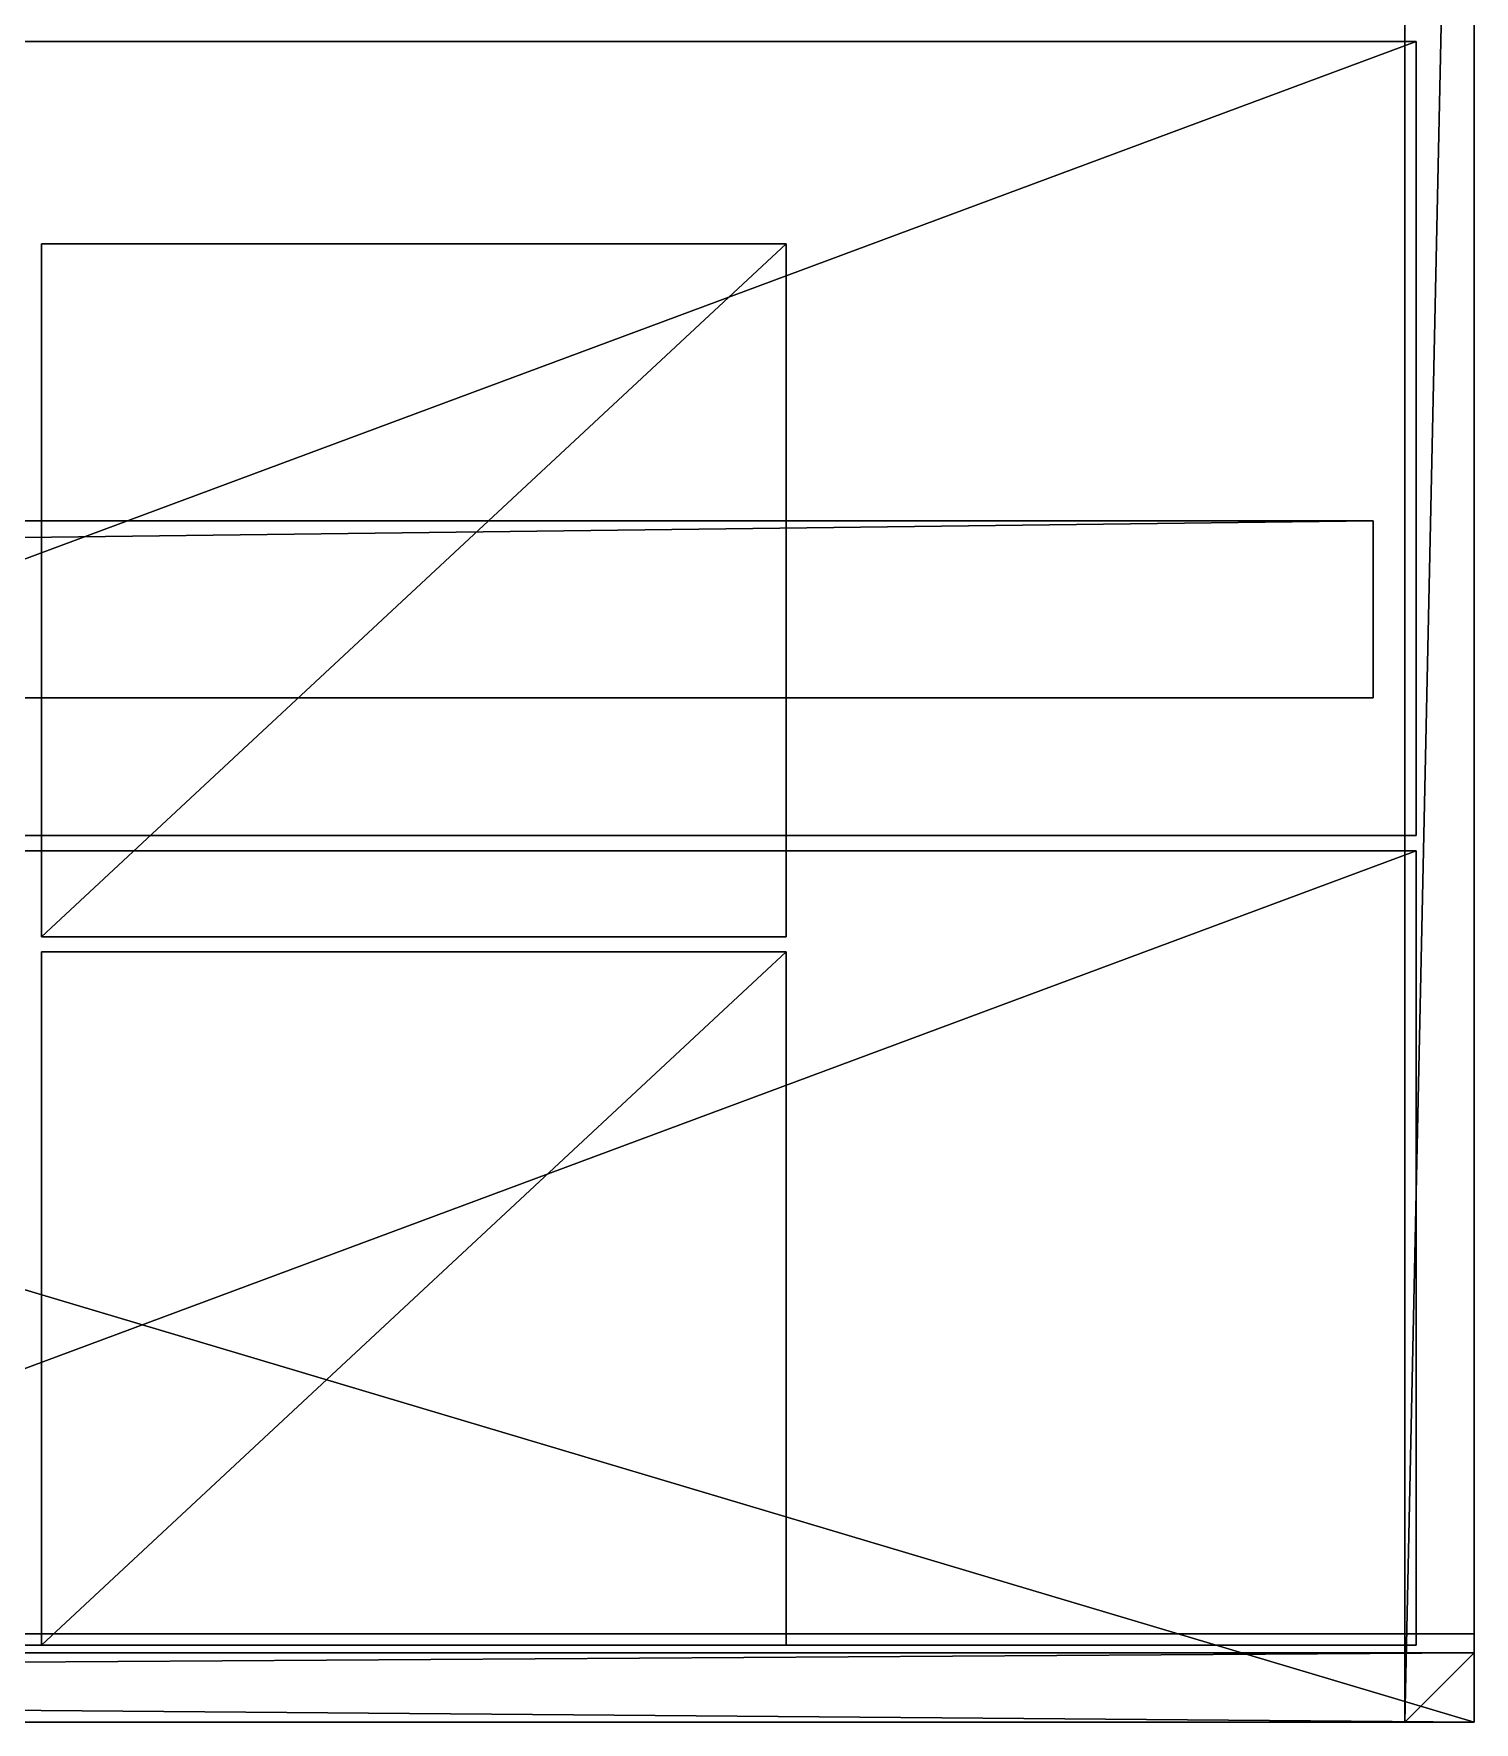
# Model space of a CAD drawing. Header units: millimetres. Extents: x -2700 to 8540, y -1280 to 1295.
# Drawn here: x 7401 to 8540, y -1280 to 55 of the extents above; entities that cross this region are included whole.
import ezdxf

# ---------------------------------------------------------------- set-up
doc = ezdxf.new("R2010")
doc.units = ezdxf.units.MM

msp = doc.modelspace()

# ---------------------------------------------------------------- linework, layer by layer
at = {"layer": 'CAD_75LAB'}
for points in [[(8540, -1280, 1090), (-40, -1280, 1090), (-40, 1280, 1090)], [(8540, 1280, 1090), (8540, -1280, 1090), (-40, 1280, 1090)], [(8540, -1280, 1180), (-40, 1280, 1180), (-40, -1280, 1180)], [(8540, 1280, 1180), (-40, 1280, 1180), (8540, -1280, 1180)], [(8485, -1280, 3775), (8485, 1280, 3720), (8485, -1280, 3720)], [(8485, -1280, 3775), (8485, 1280, 3775), (8485, 1280, 3720)], [(8540, 1280, 3720), (8485, -1280, 3720), (8485, 1280, 3720)], [(8540, 1280, 3720), (8540, -1280, 3720), (8485, -1280, 3720)], [(8540, 1280, 3775), (8485, 1280, 3775), (8485, -1280, 3775)], [(8540, 1280, 3775), (8485, -1280, 3775), (8540, -1280, 3775)], [(8540, -1280, 1180), (8540, -1280, 1090), (8540, 1280, 1090)], [(8540, -1280, 1180), (8540, 1280, 1090), (8540, 1280, 1180)], [(8540, -1280, 3775), (8540, -1280, 3720), (8540, 1280, 3720)], [(8540, -1280, 3775), (8540, 1280, 3720), (8540, 1280, 3775)], [(8494, 49, 1757), (8494, 49, 1183), (6806, 49, 1183)], [(8494, 49, 1757), (6806, 49, 1183), (6806, 49, 1757)], [(8494, 49, 1183), (6806, -579, 1183), (6806, 49, 1183)], [(8494, 49, 1183), (8494, -579, 1183), (6806, -579, 1183)], [(8494, 49, 1757), (6806, 49, 1757), (6806, -579, 1757)], [(8494, 49, 1757), (6806, -579, 1757), (8494, -579, 1757)], [(8494, -579, 1757), (8494, -579, 1183), (8494, 49, 1183)], [(8494, -579, 1757), (8494, 49, 1183), (8494, 49, 1757)], [(7407, -659, 2066), (7407, -111, 1763), (7407, -659, 1763)], [(7407, -659, 2066), (7407, -111, 2066), (7407, -111, 1763)], [(7996, -111, 1763), (7407, -111, 1763), (7407, -111, 2066)], [(7996, -111, 2066), (7996, -111, 1763), (7407, -111, 2066)], [(7996, -111, 1763), (7407, -659, 1763), (7407, -111, 1763)], [(7996, -111, 1763), (7996, -659, 1763), (7407, -659, 1763)], [(7996, -111, 2066), (7407, -111, 2066), (7407, -659, 2066)], [(7996, -111, 2066), (7407, -659, 2066), (7996, -659, 2066)], [(7407, -659, 2375), (7407, -111, 2072), (7407, -659, 2072)], [(7407, -659, 2375), (7407, -111, 2375), (7407, -111, 2072)], [(7996, -111, 2072), (7407, -111, 2072), (7407, -111, 2375)], [(7996, -111, 2375), (7996, -111, 2072), (7407, -111, 2375)], [(7996, -111, 2072), (7407, -659, 2072), (7407, -111, 2072)], [(7996, -111, 2072), (7996, -659, 2072), (7407, -659, 2072)], [(7996, -111, 2375), (7407, -111, 2375), (7407, -659, 2375)], [(7996, -111, 2375), (7407, -659, 2375), (7996, -659, 2375)], [(7407, -659, 2684), (7407, -111, 2381), (7407, -659, 2381)], [(7407, -659, 2684), (7407, -111, 2684), (7407, -111, 2381)], [(7996, -111, 2381), (7407, -111, 2381), (7407, -111, 2684)], [(7996, -111, 2684), (7996, -111, 2381), (7407, -111, 2684)], [(7996, -111, 2381), (7407, -659, 2381), (7407, -111, 2381)], [(7996, -111, 2381), (7996, -659, 2381), (7407, -659, 2381)], [(7996, -111, 2684), (7407, -111, 2684), (7407, -659, 2684)], [(7996, -111, 2684), (7407, -659, 2684), (7996, -659, 2684)], [(7407, -659, 2993), (7407, -111, 2690), (7407, -659, 2690)], [(7407, -659, 2993), (7407, -111, 2993), (7407, -111, 2690)], [(7996, -111, 2690), (7407, -111, 2690), (7407, -111, 2993)], [(7996, -111, 2993), (7996, -111, 2690), (7407, -111, 2993)], [(7996, -111, 2690), (7407, -659, 2690), (7407, -111, 2690)], [(7996, -111, 2690), (7996, -659, 2690), (7407, -659, 2690)], [(7996, -111, 2993), (7407, -111, 2993), (7407, -659, 2993)], [(7996, -111, 2993), (7407, -659, 2993), (7996, -659, 2993)], [(7407, -659, 3302), (7407, -111, 2999), (7407, -659, 2999)], [(7407, -659, 3302), (7407, -111, 3302), (7407, -111, 2999)], [(7996, -111, 2999), (7407, -111, 2999), (7407, -111, 3302)], [(7996, -111, 3302), (7996, -111, 2999), (7407, -111, 3302)], [(7996, -111, 2999), (7407, -659, 2999), (7407, -111, 2999)], [(7996, -111, 2999), (7996, -659, 2999), (7407, -659, 2999)], [(7996, -111, 3302), (7407, -111, 3302), (7407, -659, 3302)], [(7996, -111, 3302), (7407, -659, 3302), (7996, -659, 3302)], [(7996, -659, 2066), (7996, -659, 1763), (7996, -111, 1763)], [(7996, -659, 2066), (7996, -111, 1763), (7996, -111, 2066)], [(7996, -659, 2375), (7996, -659, 2072), (7996, -111, 2072)], [(7996, -659, 2375), (7996, -111, 2072), (7996, -111, 2375)], [(7996, -659, 2684), (7996, -659, 2381), (7996, -111, 2381)], [(7996, -659, 2684), (7996, -111, 2381), (7996, -111, 2684)], [(7996, -659, 2993), (7996, -659, 2690), (7996, -111, 2690)], [(7996, -659, 2993), (7996, -111, 2690), (7996, -111, 2993)], [(7996, -659, 3302), (7996, -659, 2999), (7996, -111, 2999)], [(7996, -659, 3302), (7996, -111, 2999), (7996, -111, 3302)], [(8460, -330, 840), (-2700, -330, 840), (-2700, -330, 1090)], [(8460, -330, 1090), (8460, -330, 840), (-2700, -330, 1090)], [(8460, -330, 840), (-2700, -470, 840), (-2700, -330, 840)], [(8460, -330, 840), (8460, -470, 840), (-2700, -470, 840)], [(8460, -330, 1090), (-2700, -330, 1090), (-2700, -470, 1090)], [(8460, -330, 1090), (-2700, -470, 1090), (8460, -470, 1090)], [(8460, -330, 1090), (8460, -470, 840), (8460, -330, 840)], [(8460, -470, 1090), (8460, -470, 840), (8460, -330, 1090)], [(8460, -470, 840), (-2700, -470, 1090), (-2700, -470, 840)], [(8460, -470, 1090), (-2700, -470, 1090), (8460, -470, 840)], [(8494, -579, 1757), (6806, -579, 1183), (8494, -579, 1183)], [(8494, -579, 1757), (6806, -579, 1757), (6806, -579, 1183)], [(8494, -591, 1757), (8494, -591, 1183), (6806, -591, 1183)], [(8494, -591, 1757), (6806, -591, 1183), (6806, -591, 1757)], [(8494, -591, 1183), (6806, -1219, 1183), (6806, -591, 1183)], [(8494, -591, 1183), (8494, -1219, 1183), (6806, -1219, 1183)], [(8494, -591, 1757), (6806, -591, 1757), (6806, -1219, 1757)], [(8494, -591, 1757), (6806, -1219, 1757), (8494, -1219, 1757)], [(8494, -1219, 1757), (8494, -1219, 1183), (8494, -591, 1183)], [(8494, -1219, 1757), (8494, -591, 1183), (8494, -591, 1757)], [(7996, -659, 1763), (7407, -659, 2066), (7407, -659, 1763)], [(7996, -659, 2066), (7407, -659, 2066), (7996, -659, 1763)], [(7996, -659, 2072), (7407, -659, 2375), (7407, -659, 2072)], [(7996, -659, 2375), (7407, -659, 2375), (7996, -659, 2072)], [(7996, -659, 2381), (7407, -659, 2684), (7407, -659, 2381)], [(7996, -659, 2684), (7407, -659, 2684), (7996, -659, 2381)], [(7996, -659, 2690), (7407, -659, 2993), (7407, -659, 2690)], [(7996, -659, 2993), (7407, -659, 2993), (7996, -659, 2690)], [(7996, -659, 2999), (7407, -659, 3302), (7407, -659, 2999)], [(7996, -659, 3302), (7407, -659, 3302), (7996, -659, 2999)], [(7407, -1219, 2066), (7407, -671, 1763), (7407, -1219, 1763)], [(7407, -1219, 2066), (7407, -671, 2066), (7407, -671, 1763)], [(7996, -671, 1763), (7407, -671, 1763), (7407, -671, 2066)], [(7996, -671, 2066), (7996, -671, 1763), (7407, -671, 2066)], [(7996, -671, 1763), (7407, -1219, 1763), (7407, -671, 1763)], [(7996, -671, 1763), (7996, -1219, 1763), (7407, -1219, 1763)], [(7996, -671, 2066), (7407, -671, 2066), (7407, -1219, 2066)], [(7996, -671, 2066), (7407, -1219, 2066), (7996, -1219, 2066)], [(7407, -1219, 2375), (7407, -671, 2072), (7407, -1219, 2072)], [(7407, -1219, 2375), (7407, -671, 2375), (7407, -671, 2072)], [(7996, -671, 2072), (7407, -671, 2072), (7407, -671, 2375)], [(7996, -671, 2375), (7996, -671, 2072), (7407, -671, 2375)], [(7996, -671, 2072), (7407, -1219, 2072), (7407, -671, 2072)], [(7996, -671, 2072), (7996, -1219, 2072), (7407, -1219, 2072)], [(7996, -671, 2375), (7407, -671, 2375), (7407, -1219, 2375)], [(7996, -671, 2375), (7407, -1219, 2375), (7996, -1219, 2375)], [(7407, -1219, 2684), (7407, -671, 2381), (7407, -1219, 2381)], [(7407, -1219, 2684), (7407, -671, 2684), (7407, -671, 2381)], [(7996, -671, 2381), (7407, -671, 2381), (7407, -671, 2684)], [(7996, -671, 2684), (7996, -671, 2381), (7407, -671, 2684)], [(7996, -671, 2381), (7407, -1219, 2381), (7407, -671, 2381)], [(7996, -671, 2381), (7996, -1219, 2381), (7407, -1219, 2381)], [(7996, -671, 2684), (7407, -671, 2684), (7407, -1219, 2684)], [(7996, -671, 2684), (7407, -1219, 2684), (7996, -1219, 2684)], [(7407, -1219, 2993), (7407, -671, 2690), (7407, -1219, 2690)], [(7407, -1219, 2993), (7407, -671, 2993), (7407, -671, 2690)], [(7996, -671, 2690), (7407, -671, 2690), (7407, -671, 2993)], [(7996, -671, 2993), (7996, -671, 2690), (7407, -671, 2993)], [(7996, -671, 2690), (7407, -1219, 2690), (7407, -671, 2690)], [(7996, -671, 2690), (7996, -1219, 2690), (7407, -1219, 2690)], [(7996, -671, 2993), (7407, -671, 2993), (7407, -1219, 2993)], [(7996, -671, 2993), (7407, -1219, 2993), (7996, -1219, 2993)], [(7407, -1219, 3302), (7407, -671, 2999), (7407, -1219, 2999)], [(7407, -1219, 3302), (7407, -671, 3302), (7407, -671, 2999)], [(7996, -671, 2999), (7407, -671, 2999), (7407, -671, 3302)], [(7996, -671, 3302), (7996, -671, 2999), (7407, -671, 3302)], [(7996, -671, 2999), (7407, -1219, 2999), (7407, -671, 2999)], [(7996, -671, 2999), (7996, -1219, 2999), (7407, -1219, 2999)], [(7996, -671, 3302), (7407, -671, 3302), (7407, -1219, 3302)], [(7996, -671, 3302), (7407, -1219, 3302), (7996, -1219, 3302)], [(7996, -1219, 2066), (7996, -1219, 1763), (7996, -671, 1763)], [(7996, -1219, 2066), (7996, -671, 1763), (7996, -671, 2066)], [(7996, -1219, 2375), (7996, -1219, 2072), (7996, -671, 2072)], [(7996, -1219, 2375), (7996, -671, 2072), (7996, -671, 2375)], [(7996, -1219, 2684), (7996, -1219, 2381), (7996, -671, 2381)], [(7996, -1219, 2684), (7996, -671, 2381), (7996, -671, 2684)], [(7996, -1219, 2993), (7996, -1219, 2690), (7996, -671, 2690)], [(7996, -1219, 2993), (7996, -671, 2690), (7996, -671, 2993)], [(7996, -1219, 3302), (7996, -1219, 2999), (7996, -671, 2999)], [(7996, -1219, 3302), (7996, -671, 2999), (7996, -671, 3302)], [(8540, -1210, 1180), (-40, -1210, 1180), (-40, -1210, 1250)], [(8540, -1210, 1250), (8540, -1210, 1180), (-40, -1210, 1250)], [(8540, -1280, 1180), (-40, -1280, 1180), (-40, -1210, 1180)], [(8540, -1210, 1180), (8540, -1280, 1180), (-40, -1210, 1180)], [(8540, -1280, 1250), (-40, -1210, 1250), (-40, -1280, 1250)], [(8540, -1210, 1250), (-40, -1210, 1250), (8540, -1280, 1250)], [(8540, -1280, 1250), (8540, -1280, 1180), (8540, -1210, 1180)], [(8540, -1280, 1250), (8540, -1210, 1180), (8540, -1210, 1250)], [(8540, -1225, 3775), (8540, -1225, 3720), (-40, -1225, 3720)], [(8540, -1225, 3775), (-40, -1225, 3720), (-40, -1225, 3775)], [(8540, -1225, 3720), (-40, -1280, 3720), (-40, -1225, 3720)], [(8540, -1225, 3720), (8540, -1280, 3720), (-40, -1280, 3720)], [(8540, -1225, 3775), (-40, -1225, 3775), (-40, -1280, 3775)], [(8540, -1225, 3775), (-40, -1280, 3775), (8540, -1280, 3775)], [(8494, -1219, 1757), (6806, -1219, 1183), (8494, -1219, 1183)], [(8494, -1219, 1757), (6806, -1219, 1757), (6806, -1219, 1183)], [(7996, -1219, 1763), (7407, -1219, 2066), (7407, -1219, 1763)], [(7996, -1219, 2066), (7407, -1219, 2066), (7996, -1219, 1763)], [(7996, -1219, 2072), (7407, -1219, 2375), (7407, -1219, 2072)], [(7996, -1219, 2375), (7407, -1219, 2375), (7996, -1219, 2072)], [(7996, -1219, 2381), (7407, -1219, 2684), (7407, -1219, 2381)], [(7996, -1219, 2684), (7407, -1219, 2684), (7996, -1219, 2381)], [(7996, -1219, 2690), (7407, -1219, 2993), (7407, -1219, 2690)], [(7996, -1219, 2993), (7407, -1219, 2993), (7996, -1219, 2690)], [(7996, -1219, 2999), (7407, -1219, 3302), (7407, -1219, 2999)], [(7996, -1219, 3302), (7407, -1219, 3302), (7996, -1219, 2999)], [(8485, -1225, 3720), (8485, -1225, 1180), (8485, -1280, 1180)], [(8485, -1280, 3720), (8485, -1225, 3720), (8485, -1280, 1180)], [(8485, -1225, 3720), (8540, -1225, 1180), (8485, -1225, 1180)], [(8540, -1225, 3720), (8540, -1225, 1180), (8485, -1225, 3720)], [(8540, -1225, 1180), (8485, -1280, 1180), (8485, -1225, 1180)], [(8540, -1225, 1180), (8540, -1280, 1180), (8485, -1280, 1180)], [(8540, -1225, 3720), (8485, -1225, 3720), (8485, -1280, 3720)], [(8540, -1225, 3720), (8485, -1280, 3720), (8540, -1280, 3720)], [(8540, -1225, 3720), (8540, -1280, 1180), (8540, -1225, 1180)], [(8540, -1280, 3720), (8540, -1280, 1180), (8540, -1225, 3720)], [(8540, -1280, 3775), (8540, -1280, 3720), (8540, -1225, 3720)], [(8540, -1280, 3775), (8540, -1225, 3720), (8540, -1225, 3775)], [(8540, -1280, 1090), (-40, -1280, 1180), (-40, -1280, 1090)], [(8540, -1280, 1180), (-40, -1280, 1180), (8540, -1280, 1090)], [(8540, -1280, 3775), (-40, -1280, 3720), (8540, -1280, 3720)], [(8540, -1280, 3775), (-40, -1280, 3775), (-40, -1280, 3720)], [(8540, -1280, 1180), (-40, -1280, 1250), (-40, -1280, 1180)], [(8540, -1280, 1250), (-40, -1280, 1250), (8540, -1280, 1180)], [(8485, -1280, 3720), (8485, -1280, 1180), (8540, -1280, 1180)], [(8540, -1280, 3720), (8485, -1280, 3720), (8540, -1280, 1180)], [(8540, -1280, 3775), (8485, -1280, 3720), (8540, -1280, 3720)], [(8540, -1280, 3775), (8485, -1280, 3775), (8485, -1280, 3720)]]:
    msp.add_3dface(points, dxfattribs=at)

doc.saveas('drawing.dxf')
